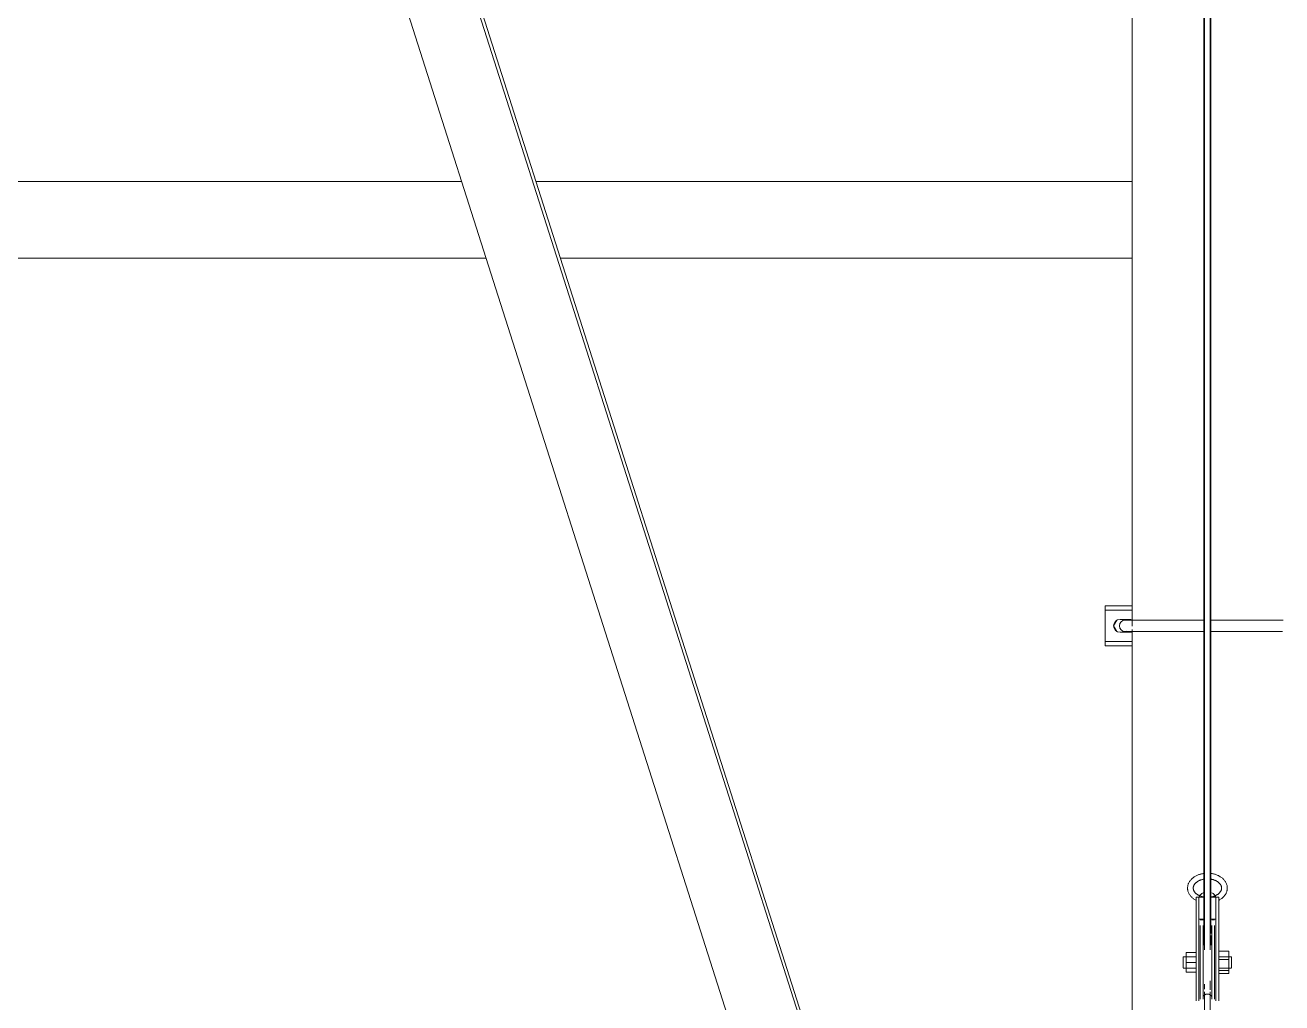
# Model space of a CAD drawing. Header units: inches. Extents: x 21386 to 98862, y -290 to 853.
# Drawn here: x 24904.5 to 24959.9, y 208.4 to 251.4 of the extents above; entities that cross this region are included whole.
import ezdxf

# ---------------------------------------------------------------- set-up
doc = ezdxf.new("R2010")
doc.units = ezdxf.units.IN
doc.header["$MEASUREMENT"] = 0
doc.layers.add('Q-SPCQ', color=91, linetype='Continuous', lineweight=13)
doc.layers.add('S-BEAM', color=12, linetype='Continuous', lineweight=13)

# ---------------------------------------------------------------- blocks, each defined once
blk = doc.blocks.new('Basketball_Backstop-Performance_Sports_Systems-3103-Ceiling_Hung - 27_-0_ to 27_-11 7_8_-652462-Building Section - East_West looking North')
at = {"layer": 'Q-SPCQ', "color": 8, "lineweight": 9}
for p, q in [((24952.493, 164.313), (24915.16, 281.375)), ((24952.627, 164.313), (24915.294, 281.375)), ((24953.294, 281.375), (24953.294, 224.989)), ((24949.355, 164.313), (24912.168, 280.918)), ((24956.487, 279.542), (24956.487, 210.741)), ((24956.737, 210.741), (24956.737, 279.542)), ((24956.768, 211.459), (24956.768, 277.965)), ((24956.455, 277.783), (24956.455, 210.936)), ((24952.107, 225.875), (24952.107, 225.687)), ((24952.107, 225.875), (24952.107, 225.719)), ((24952.107, 225.875), (24952.607, 225.875)), ((24952.607, 225.875), (24953.294, 225.875)), ((24952.107, 225.562), (24952.107, 225.687)), ((24952.607, 225.687), (24952.107, 225.687)), ((24952.107, 224.437), (24952.107, 225.562)), ((24953.294, 225.687), (24952.607, 225.687)), ((24952.763, 225.281), (24953.2, 225.281)), ((24952.618, 225.246), (24952.479, 225.004)), ((24952.479, 224.996), (24952.618, 224.754)), ((24953.294, 224.839), (24953.294, 164.313)), ((24952.107, 224.312), (24952.107, 224.437)), ((24952.107, 224.312), (24952.107, 224.125)), ((24952.107, 224.312), (24952.607, 224.312)), ((24952.107, 224.281), (24952.107, 224.125)), ((24952.607, 224.312), (24953.294, 224.312)), ((24953.2, 224.719), (24952.763, 224.719)), ((24952.607, 224.125), (24952.107, 224.125)), ((24953.294, 224.125), (24952.607, 224.125)), ((24956.112, 211.919), (24956.112, 213.056)), ((24956.112, 213.056), (24956.237, 213.056)), ((24956.237, 213.056), (24956.477, 213.056)), ((24956.237, 213.056), (24956.237, 211.919)), ((24956.721, 213.056), (24956.987, 213.056)), ((24956.987, 211.919), (24956.987, 213.056)), ((24956.987, 213.056), (24957.112, 213.056)), ((24957.112, 213.056), (24957.112, 211.919)), ((24956.477, 212.083), (24956.237, 212.083)), ((24956.424, 212.058), (24956.299, 212.058)), ((24956.987, 212.083), (24956.746, 212.083)), ((24956.924, 212.058), (24956.799, 212.058)), ((24956.112, 208.491), (24956.112, 211.919)), ((24956.237, 211.919), (24956.237, 211.694)), ((24956.237, 211.919), (24956.237, 208.491)), ((24956.299, 211.509), (24956.299, 211.807)), ((24956.299, 208.559), (24956.299, 211.509)), ((24956.424, 211.807), (24956.424, 211.509)), ((24956.424, 211.509), (24956.424, 208.559)), ((24956.799, 211.509), (24956.799, 211.807)), ((24956.799, 208.559), (24956.799, 211.509)), ((24956.924, 211.807), (24956.924, 211.509)), ((24956.924, 211.509), (24956.924, 208.559)), ((24956.987, 208.491), (24956.987, 211.919)), ((24956.987, 211.919), (24956.987, 211.694)), ((24957.112, 211.919), (24957.112, 208.491)), ((24956.768, 210.936), (24956.768, 211.368)), ((24956.112, 210.433), (24955.549, 210.433)), ((24955.549, 210.36), (24955.549, 210.425)), ((24955.549, 209.942), (24955.549, 210.36)), ((24955.674, 210.183), (24955.674, 210.621)), ((24955.674, 210.621), (24956.112, 210.621)), ((24957.112, 210.671), (24957.549, 210.671)), ((24957.674, 210.433), (24957.112, 210.433)), ((24957.549, 210.671), (24957.549, 210.314)), ((24957.674, 210.425), (24957.674, 210.404)), ((24957.674, 210.4), (24957.674, 210.36)), ((24957.674, 210.36), (24957.674, 209.942)), ((24955.549, 209.933), (24956.112, 209.933)), ((24955.674, 209.746), (24955.674, 210.183)), ((24956.112, 210.183), (24955.674, 210.183)), ((24957.112, 210.314), (24957.549, 210.314)), ((24957.112, 209.933), (24957.674, 209.933)), ((24957.549, 209.826), (24957.112, 209.826)), ((24957.549, 210.314), (24957.549, 209.826)), ((24957.549, 209.826), (24957.549, 209.695)), ((24955.674, 209.746), (24956.112, 209.746)), ((24956.737, 208.977), (24956.737, 209.362)), ((24957.112, 209.695), (24957.549, 209.695)), ((24956.487, 209.226), (24956.487, 208.997)), ((24956.487, 208.887), (24956.487, 145.456)), ((24956.737, 145.456), (24956.737, 208.887))]:
    blk.add_line(p, q, dxfattribs=at)
at = {"layer": 'Q-SPCQ', "color": 8, "lineweight": 9, "flags": 128}
for points in [[(24956.482, 225.25), (24956.356, 225.25), (24956.211, 225.25), (24956.068, 225.25), (24955.925, 225.25), (24955.783, 225.25), (24955.642, 225.25), (24955.503, 225.25), (24955.366, 225.25), (24955.231, 225.25), (24955.098, 225.25), (24954.967, 225.25), (24954.839, 225.25), (24954.714, 225.25), (24954.592, 225.25), (24954.473, 225.25), (24954.358, 225.25), (24954.246, 225.25), (24954.138, 225.25), (24954.034, 225.25), (24953.933, 225.25), (24953.838, 225.25), (24953.746, 225.25), (24953.66, 225.25), (24953.578, 225.25), (24953.5, 225.25), (24953.428, 225.25), (24953.361, 225.25), (24953.299, 225.25), (24953.242, 225.25), (24953.191, 225.25), (24953.145, 225.25), (24953.105, 225.25), (24953.07, 225.25), (24953.041, 225.25), (24953.018, 225.25), (24953, 225.25), (24952.988, 225.25), (24952.982, 225.25), (24952.982, 225.25)], [(24952.982, 224.75), (24952.984, 224.75), (24952.993, 224.75), (24953.008, 224.75), (24953.028, 224.75), (24953.054, 224.75), (24953.085, 224.75), (24953.123, 224.75), (24953.166, 224.75), (24953.214, 224.75), (24953.268, 224.75), (24953.327, 224.75), (24953.391, 224.75), (24953.461, 224.75), (24953.535, 224.75), (24953.615, 224.75), (24953.699, 224.75), (24953.788, 224.75), (24953.881, 224.75), (24953.979, 224.75), (24954.081, 224.75), (24954.187, 224.75), (24954.297, 224.75), (24954.41, 224.75), (24954.528, 224.75), (24954.648, 224.75), (24954.771, 224.75), (24954.898, 224.75), (24955.027, 224.75), (24955.159, 224.75), (24955.293, 224.75), (24955.429, 224.75), (24955.567, 224.75), (24955.707, 224.75), (24955.848, 224.75), (24955.99, 224.75), (24956.134, 224.75), (24956.278, 224.75), (24956.422, 224.75)], [(24956.742, 224.75), (24956.857, 224.75), (24957.002, 224.75), (24957.145, 224.75), (24957.288, 224.75), (24957.43, 224.75), (24957.571, 224.75), (24957.71, 224.75), (24957.847, 224.75), (24957.982, 224.75), (24958.115, 224.75), (24958.246, 224.75), (24958.374, 224.75), (24958.499, 224.75), (24958.621, 224.75), (24958.74, 224.75), (24958.855, 224.75), (24958.967, 224.75), (24959.075, 224.75), (24959.18, 224.75), (24959.28, 224.75), (24959.375, 224.75), (24959.467, 224.75), (24959.553, 224.75), (24959.636, 224.75), (24959.713, 224.75), (24959.785, 224.75), (24959.852, 224.75), (24959.914, 224.75)], [(24959.945, 225.25), (24959.886, 225.25), (24959.822, 225.25), (24959.752, 225.25), (24959.678, 225.25), (24959.598, 225.25), (24959.514, 225.25), (24959.425, 225.25), (24959.332, 225.25), (24959.234, 225.25), (24959.132, 225.25), (24959.026, 225.25), (24958.916, 225.25), (24958.803, 225.25), (24958.686, 225.25), (24958.565, 225.25), (24958.442, 225.25), (24958.315, 225.25), (24958.186, 225.25), (24958.054, 225.25), (24957.92, 225.25), (24957.784, 225.25), (24957.646, 225.25), (24957.506, 225.25), (24957.365, 225.25), (24957.223, 225.25), (24957.079, 225.25), (24956.935, 225.25), (24956.791, 225.25)], [(24956.454, 214.098), (24956.421, 214.093), (24956.388, 214.087), (24956.356, 214.081), (24956.324, 214.073), (24956.292, 214.064), (24956.261, 214.055), (24956.23, 214.044), (24956.2, 214.033), (24956.171, 214.02), (24956.141, 214.007), (24956.113, 213.993), (24956.085, 213.978), (24956.058, 213.963), (24956.032, 213.946), (24956.007, 213.929), (24955.982, 213.911), (24955.959, 213.892), (24955.936, 213.872), (24955.914, 213.851), (24955.893, 213.83), (24955.874, 213.808), (24955.855, 213.785), (24955.838, 213.762), (24955.822, 213.737), (24955.807, 213.713), (24955.793, 213.687), (24955.781, 213.661), (24955.77, 213.635), (24955.761, 213.608), (24955.753, 213.581), (24955.747, 213.553), (24955.742, 213.525), (24955.739, 213.497), (24955.737, 213.469), (24955.737, 213.453)], [(24955.987, 213.453), (24955.987, 213.468), (24955.988, 213.482), (24955.99, 213.496), (24955.993, 213.51), (24955.997, 213.524), (24956.001, 213.539), (24956.007, 213.553), (24956.013, 213.567), (24956.02, 213.582), (24956.028, 213.596), (24956.037, 213.61), (24956.047, 213.624), (24956.058, 213.638), (24956.07, 213.652), (24956.082, 213.666), (24956.096, 213.68), (24956.111, 213.693), (24956.126, 213.706), (24956.143, 213.718), (24956.16, 213.731), (24956.178, 213.743), (24956.197, 213.754), (24956.217, 213.765), (24956.237, 213.776), (24956.258, 213.786), (24956.28, 213.795), (24956.302, 213.804), (24956.325, 213.813), (24956.349, 213.82), (24956.373, 213.827), (24956.398, 213.834), (24956.423, 213.839), (24956.448, 213.844)], [(24957.487, 213.453), (24957.486, 213.482), (24957.483, 213.51), (24957.479, 213.538), (24957.474, 213.566), (24957.467, 213.593), (24957.458, 213.62), (24957.448, 213.647), (24957.437, 213.673), (24957.424, 213.699), (24957.41, 213.724), (24957.394, 213.749), (24957.378, 213.772), (24957.36, 213.796), (24957.341, 213.818), (24957.32, 213.84), (24957.299, 213.861), (24957.277, 213.881), (24957.254, 213.9), (24957.23, 213.919), (24957.205, 213.937), (24957.179, 213.954), (24957.153, 213.97), (24957.125, 213.985), (24957.097, 214), (24957.069, 214.014), (24957.039, 214.026), (24957.009, 214.038), (24956.979, 214.049), (24956.948, 214.059), (24956.917, 214.068), (24956.885, 214.076), (24956.853, 214.084), (24956.82, 214.09), (24956.787, 214.096), (24956.754, 214.1)], [(24956.762, 213.847), (24956.787, 213.842), (24956.812, 213.837), (24956.837, 213.831), (24956.861, 213.824), (24956.885, 213.817), (24956.909, 213.809), (24956.931, 213.8), (24956.954, 213.791), (24956.975, 213.781), (24956.996, 213.771), (24957.016, 213.76), (24957.035, 213.749), (24957.054, 213.737), (24957.071, 213.725), (24957.088, 213.713), (24957.104, 213.7), (24957.119, 213.687), (24957.134, 213.673), (24957.147, 213.66), (24957.159, 213.646), (24957.17, 213.632), (24957.181, 213.618), (24957.19, 213.603), (24957.199, 213.589), (24957.207, 213.575), (24957.213, 213.561), (24957.219, 213.546), (24957.224, 213.532), (24957.228, 213.518), (24957.232, 213.504), (24957.234, 213.489), (24957.236, 213.475), (24957.237, 213.461), (24957.237, 213.453)], [(24955.737, 213.453), (24955.737, 213.425), (24955.74, 213.397), (24955.744, 213.369), (24955.749, 213.341), (24955.756, 213.314), (24955.765, 213.286), (24955.775, 213.26), (24955.787, 213.234), (24955.799, 213.208), (24955.814, 213.183), (24955.829, 213.158), (24955.846, 213.134), (24955.864, 213.111), (24955.883, 213.089), (24955.903, 213.067), (24955.924, 213.046), (24955.946, 213.026), (24955.969, 213.006), (24955.993, 212.988), (24956.018, 212.97), (24956.044, 212.953), (24956.071, 212.937), (24956.098, 212.921)], [(24956.462, 213.06), (24956.436, 213.065), (24956.411, 213.07), (24956.386, 213.076), (24956.362, 213.083), (24956.338, 213.09), (24956.315, 213.098), (24956.292, 213.107), (24956.27, 213.116), (24956.248, 213.126), (24956.227, 213.136), (24956.207, 213.147), (24956.188, 213.158), (24956.17, 213.17), (24956.152, 213.182), (24956.135, 213.194), (24956.119, 213.207), (24956.104, 213.22), (24956.09, 213.234), (24956.077, 213.247), (24956.064, 213.261), (24956.053, 213.275), (24956.042, 213.289), (24956.033, 213.303), (24956.024, 213.318), (24956.017, 213.332), (24956.01, 213.346), (24956.004, 213.361), (24955.999, 213.375), (24955.995, 213.389), (24955.992, 213.403), (24955.989, 213.417), (24955.988, 213.432), (24955.987, 213.446), (24955.987, 213.453)], [(24957.237, 213.453), (24957.236, 213.439), (24957.235, 213.425), (24957.233, 213.411), (24957.23, 213.397), (24957.227, 213.383), (24957.222, 213.368), (24957.217, 213.354), (24957.21, 213.34), (24957.203, 213.325), (24957.195, 213.311), (24957.186, 213.297), (24957.176, 213.283), (24957.165, 213.269), (24957.154, 213.255), (24957.141, 213.241), (24957.127, 213.227), (24957.113, 213.214), (24957.097, 213.201), (24957.081, 213.188), (24957.063, 213.176), (24957.045, 213.164), (24957.026, 213.153), (24957.007, 213.142), (24956.986, 213.131), (24956.965, 213.121), (24956.943, 213.112), (24956.921, 213.103), (24956.898, 213.094), (24956.874, 213.087), (24956.85, 213.08), (24956.826, 213.073), (24956.801, 213.068), (24956.776, 213.063)], [(24957.11, 212.914), (24957.138, 212.928), (24957.165, 212.944), (24957.191, 212.961), (24957.217, 212.978), (24957.241, 212.996), (24957.265, 213.015), (24957.287, 213.035), (24957.309, 213.056), (24957.33, 213.077), (24957.35, 213.099), (24957.368, 213.122), (24957.385, 213.145), (24957.402, 213.169), (24957.416, 213.194), (24957.43, 213.22), (24957.442, 213.246), (24957.453, 213.272), (24957.462, 213.299), (24957.47, 213.326), (24957.477, 213.354), (24957.482, 213.382), (24957.485, 213.41), (24957.486, 213.438), (24957.487, 213.453)], [(24956.424, 211.683), (24956.429, 211.676), (24956.434, 211.668), (24956.439, 211.661), (24956.445, 211.655), (24956.451, 211.648), (24956.457, 211.642), (24956.463, 211.636), (24956.47, 211.63), (24956.477, 211.624), (24956.484, 211.619)], [(24956.74, 211.619), (24956.747, 211.624), (24956.753, 211.63), (24956.76, 211.636), (24956.766, 211.642), (24956.773, 211.648), (24956.778, 211.655), (24956.784, 211.662), (24956.789, 211.669), (24956.794, 211.676), (24956.799, 211.683)], [(24956.799, 208.683), (24956.794, 208.69), (24956.789, 208.698), (24956.784, 208.705), (24956.778, 208.711), (24956.773, 208.718), (24956.766, 208.724), (24956.76, 208.73), (24956.753, 208.736), (24956.747, 208.742), (24956.739, 208.747), (24956.732, 208.752), (24956.725, 208.757), (24956.717, 208.761), (24956.709, 208.765), (24956.701, 208.769), (24956.693, 208.772), (24956.685, 208.775), (24956.677, 208.778), (24956.668, 208.781), (24956.66, 208.783), (24956.651, 208.784), (24956.642, 208.786), (24956.634, 208.787), (24956.625, 208.788), (24956.616, 208.788), (24956.607, 208.788), (24956.598, 208.788), (24956.59, 208.787), (24956.581, 208.786), (24956.572, 208.784), (24956.564, 208.783), (24956.555, 208.78), (24956.547, 208.778), (24956.538, 208.775), (24956.53, 208.772), (24956.522, 208.769), (24956.514, 208.765), (24956.506, 208.761), (24956.498, 208.757), (24956.491, 208.752), (24956.484, 208.747), (24956.477, 208.742), (24956.47, 208.736), (24956.463, 208.73), (24956.457, 208.724), (24956.451, 208.718), (24956.445, 208.711), (24956.439, 208.705), (24956.434, 208.698), (24956.429, 208.69), (24956.424, 208.683)]]:
    blk.add_lwpolyline(points, dxfattribs=at)
at = {"layer": 'Q-SPCQ', "color": 8, "lineweight": 9}
for centre, radius, start, end in [((24952.763, 225), 0.281, 90, 270), ((24953.2, 225), 0.281, 75, 90), ((24952.982, 225), 0.25, 90, 270), ((24952.982, 225), 0.25, 270, 285), ((24953.2, 225), 0.281, 270, 285)]:
    blk.add_arc(centre, radius, start, end, dxfattribs=at)
for start_param, end_param in [(2.094395, 2.879793), (0.261799, 1.047198)]:
    blk.add_ellipse((24956.612, 213.011), major_axis=(0.375, 0), ratio=0.707107, start_param=start_param, end_param=end_param, dxfattribs=at)
blk = doc.blocks.new('Girt_Z - 10_D-1987917-Building Section - East_West looking North')
at = {"layer": 'S-BEAM', "color": 8, "lineweight": 9}
for p, q in [((24827.89, 244.563), (24923.763, 244.563)), ((24927.034, 244.563), (24953.294, 244.563)), ((24827.89, 241.188), (24924.839, 241.188)), ((24928.11, 241.188), (24953.294, 241.188))]:
    blk.add_line(p, q, dxfattribs=at)

msp = doc.modelspace()

# ---------------------------------------------------------------- block references
at = {"layer": 'Q-SPCQ', "color": 8, "lineweight": 9}
msp.add_blockref('Basketball_Backstop-Performance_Sports_Systems-3103-Ceiling_Hung - 27_-0_ to 27_-11 7_8_-652462-Building Section - East_West looking North', (0, 0), dxfattribs=at)
at = {"layer": 'S-BEAM', "color": 8, "lineweight": 9}
msp.add_blockref('Girt_Z - 10_D-1987917-Building Section - East_West looking North', (0, 0), dxfattribs=at)

doc.saveas('drawing.dxf')
